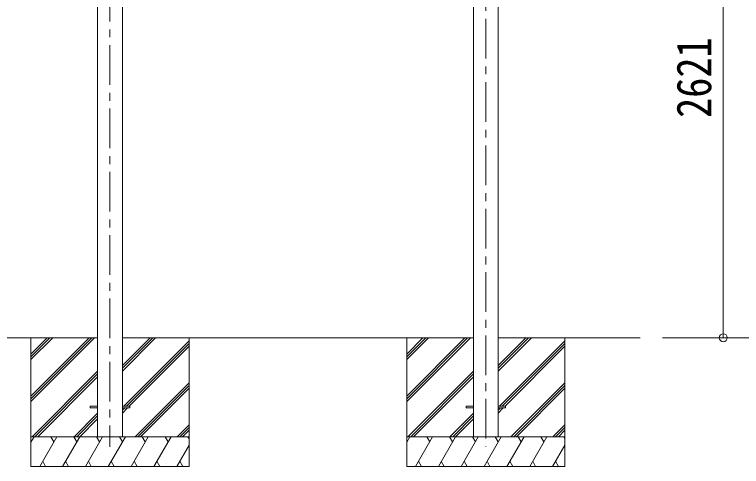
# Model space of a CAD drawing. Units: millimetres at full size, sheet at 1:40; details may follow other scales. Extents: x -11243 to 11243, y -7760 to 7760.
# Drawn here: x 3608 to 7283, y -5206 to -2923 of the extents above; entities that cross this region are included whole.
import ezdxf
from ezdxf.enums import TextEntityAlignment as Align

# ---------------------------------------------------------------- set-up
doc = ezdxf.new("R2010")
doc.units = ezdxf.units.MM
doc.header["$LTSCALE"] = 40
doc.header["$PDMODE"] = 32
doc.header["$PDSIZE"] = 40
doc.linetypes.add('CHAIN1', pattern=[8, 5, -1, 1, -1])
doc.layers.add('0-3_ELV2', color=7, linetype='Continuous', lineweight=9)
doc.layers.add('0-6_OTH_LINE', color=6, linetype='Continuous', lineweight=9)
doc.styles.add('ＭＳ ゴシック', font='')
doc.styles.get('ＭＳ ゴシック').set_extended_font_data('MS Gothic')

msp = doc.modelspace()

# ---------------------------------------------------------------- linework, layer by layer
at = {"layer": '0-3_ELV2', "color": 5, "linetype": 'CHAIN1'}
for p, q in [((5990.13, -1665.18), (5990.13, -5106.62)), ((4090.12, -1798.32), (4090.12, -5106.62))]:
    msp.add_line(p, q, dxfattribs=at)
at = {"layer": '0-3_ELV2', "color": 4}
for p, q in [((5927.63, -1936.11), (5927.63, -5056.01)), ((6052.63, -1936.11), (6052.63, -5056.01)), ((4027.62, -2069.25), (4027.62, -5056.01)), ((4152.62, -2069.25), (4152.62, -5056.01)), ((3990.12, -4901.51), (4027.62, -4901.51)), ((3990.12, -4901.51), (3990.12, -4910.51)), ((3990.12, -4910.51), (4027.62, -4910.51)), ((4152.62, -4901.51), (4190.12, -4901.51)), ((4152.62, -4910.51), (4190.12, -4910.51)), ((4190.12, -4901.51), (4190.12, -4910.51)), ((5890.13, -4901.51), (5927.63, -4901.51)), ((5890.13, -4901.51), (5890.13, -4910.51)), ((5890.13, -4910.51), (5927.63, -4910.51)), ((6052.63, -4901.51), (6090.13, -4901.51)), ((6052.63, -4910.51), (6090.13, -4910.51)), ((6090.13, -4901.51), (6090.13, -4910.51))]:
    msp.add_line(p, q, dxfattribs=at)
at = {"layer": '0-3_ELV2'}
for p, q in [((2252.63, -4556.01), (4027.62, -4556.01)), ((3690.12, -4556.01), (3690.12, -5206.01)), ((3690.12, -4850.18), (3984.3, -4556.01)), ((3690.12, -4864.33), (3998.44, -4556.01)), ((3690.12, -4878.47), (4012.59, -4556.01)), ((3690.12, -4666.34), (3800.45, -4556.01)), ((3690.12, -4652.2), (3786.31, -4556.01)), ((3690.12, -4638.05), (3772.17, -4556.01)), ((4152.62, -4724.34), (4320.95, -4556.01)), ((4152.62, -4710.19), (4306.81, -4556.01)), ((4152.62, -4696.05), (4292.67, -4556.01)), ((4152.62, -4556.01), (5927.63, -4556.01)), ((4490.12, -4556.01), (4490.12, -5206.01)), ((5590.13, -4556.01), (5590.13, -5206.01)), ((5590.13, -4850.18), (5884.31, -4556.01)), ((5590.13, -4864.33), (5898.45, -4556.01)), ((5590.13, -4878.47), (5912.59, -4556.01)), ((5590.13, -4666.34), (5700.46, -4556.01)), ((5590.13, -4652.2), (5686.31, -4556.01)), ((5590.13, -4638.05), (5672.17, -4556.01)), ((6052.63, -4724.34), (6220.96, -4556.01)), ((6052.63, -4710.19), (6206.81, -4556.01)), ((6052.63, -4696.05), (6192.67, -4556.01)), ((6052.63, -4556.01), (6770.13, -4556.01)), ((6390.13, -4556.01), (6390.13, -5206.01)), ((4159.3, -4901.51), (4490.12, -4570.69)), ((4173.44, -4901.51), (4490.12, -4584.83)), ((6059.3, -4901.51), (6390.13, -4570.69)), ((6073.44, -4901.51), (6390.13, -4584.83)), ((4187.58, -4901.51), (4490.12, -4598.97)), ((6087.59, -4901.51), (6390.13, -4598.97)), ((3696.43, -5056.01), (4027.62, -4724.82)), ((3710.57, -5056.01), (4027.62, -4738.96)), ((5596.43, -5056.01), (5927.63, -4724.82)), ((5610.58, -5056.01), (5927.63, -4738.96)), ((3724.72, -5056.01), (4027.62, -4753.1)), ((5624.72, -5056.01), (5927.63, -4753.1)), ((4216.93, -5056.01), (4490.12, -4782.82)), ((4231.07, -5056.01), (4490.12, -4796.96)), ((4245.22, -5056.01), (4490.12, -4811.1)), ((6116.93, -5056.01), (6390.13, -4782.82)), ((6131.08, -5056.01), (6390.13, -4796.96)), ((6145.22, -5056.01), (6390.13, -4811.1)), ((4152.62, -4936.47), (4178.58, -4910.51)), ((4152.62, -4922.33), (4164.44, -4910.51)), ((6052.63, -4936.47), (6078.59, -4910.51)), ((6052.63, -4922.33), (6064.44, -4910.51)), ((4027.62, -4936.95), (3908.56, -5056.01)), ((3922.71, -5056.01), (4027.62, -4951.09)), ((5927.63, -4936.95), (5808.57, -5056.01)), ((5822.71, -5056.01), (5927.63, -4951.09)), ((3936.85, -5056.01), (4027.62, -4965.23)), ((4429.06, -5056.01), (4490.12, -4994.95)), ((5836.85, -5056.01), (5927.63, -4965.23)), ((6329.07, -5056.01), (6390.13, -4994.95)), ((4443.21, -5056.01), (4490.12, -5009.09)), ((4457.35, -5056.01), (4490.12, -5023.23)), ((6343.21, -5056.01), (6390.13, -5009.09)), ((6357.35, -5056.01), (6390.13, -5023.23)), ((4490.12, -5056.01), (3690.12, -5056.01)), ((3690.12, -5083.51), (3706, -5056.01)), ((3734.87, -5206.01), (3821.47, -5056.01)), ((3806.47, -5081.99), (3791.47, -5056.01)), ((3850.34, -5206.01), (3936.94, -5056.01)), ((3921.94, -5081.99), (3906.94, -5056.01)), ((3965.81, -5206.01), (4052.41, -5056.01)), ((4037.41, -5081.99), (4022.41, -5056.01)), ((4081.28, -5206.01), (4167.88, -5056.01)), ((4152.88, -5081.99), (4137.88, -5056.01)), ((4196.75, -5206.01), (4283.35, -5056.01)), ((4268.35, -5081.99), (4253.35, -5056.01)), ((4312.22, -5206.01), (4398.82, -5056.01)), ((4368.82, -5056.01), (4383.82, -5081.99)), ((4484.29, -5056.01), (4490.12, -5066.11)), ((6390.13, -5056.01), (5590.13, -5056.01)), ((5590.13, -5083.51), (5606, -5056.01)), ((5634.87, -5206.01), (5721.47, -5056.01)), ((5706.47, -5081.99), (5691.47, -5056.01)), ((5750.34, -5206.01), (5836.94, -5056.01)), ((5821.94, -5081.99), (5806.94, -5056.01)), ((5865.81, -5206.01), (5952.41, -5056.01)), ((5937.41, -5081.99), (5922.41, -5056.01)), ((5981.28, -5206.01), (6067.88, -5056.01)), ((6052.88, -5081.99), (6037.88, -5056.01)), ((6096.75, -5206.01), (6183.35, -5056.01)), ((6168.35, -5081.99), (6153.35, -5056.01)), ((6212.22, -5206.01), (6298.83, -5056.01)), ((6268.82, -5056.01), (6283.82, -5081.99)), ((6384.29, -5056.01), (6390.13, -5066.11)), ((4427.69, -5206.01), (4490.12, -5097.87)), ((6327.69, -5206.01), (6390.13, -5097.87)), ((3749.87, -5180.03), (3764.87, -5206.01)), ((3865.34, -5180.03), (3880.34, -5206.01)), ((3980.81, -5180.03), (3995.81, -5206.01)), ((4096.28, -5180.03), (4111.28, -5206.01)), ((4211.75, -5180.03), (4226.75, -5206.01)), ((4327.22, -5180.03), (4342.22, -5206.01)), ((4442.69, -5180.03), (4457.69, -5206.01)), ((5649.87, -5180.03), (5664.87, -5206.01)), ((5765.34, -5180.03), (5780.34, -5206.01)), ((5880.81, -5180.03), (5895.81, -5206.01)), ((5996.28, -5180.03), (6011.28, -5206.01)), ((6111.75, -5180.03), (6126.75, -5206.01)), ((6227.22, -5180.03), (6242.22, -5206.01)), ((6342.69, -5180.03), (6357.69, -5206.01)), ((3690.12, -5206.01), (4490.12, -5206.01)), ((5590.13, -5206.01), (6390.13, -5206.01))]:
    msp.add_line(p, q, dxfattribs=at)
at = {"layer": '0-3_ELV2', "color": 6}
for p in [(7190.58, -4556.01), (7589.58, -4556.01)]:
    msp.add_line(p, (6882.92, -4556.01), dxfattribs=at)
msp.add_point((7190.58, -4556.01), dxfattribs=at)
at = {"layer": '0-6_OTH_LINE'}
msp.add_line((7190.58, -4556.01), (7190.58, -1935.01), dxfattribs=at)

# ---------------------------------------------------------------- texts
at = {"layer": '0-3_ELV2', "style": 'ＭＳ ゴシック', "width": 0.85}
msp.add_text('2621', height=176, rotation=90, dxfattribs=at).set_placement((7182.58, -3445.51), align=Align.BOTTOM_LEFT)

doc.saveas('drawing.dxf')
